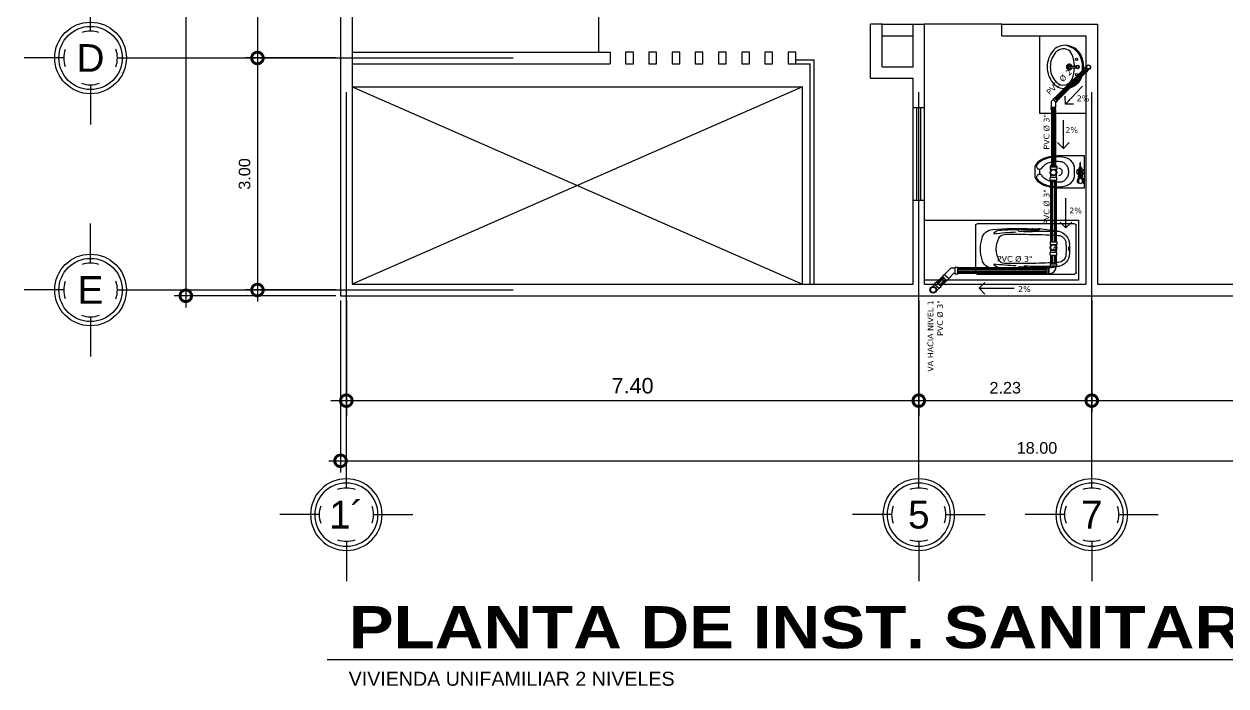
# Model space of a CAD drawing. Header units: inches. Extents: x -370 to 18, y -197 to 199.
# Drawn here: x -290.24 to -274.7, y -90.88 to -82.32 of the extents above; entities that cross this region are included whole.
import ezdxf
from ezdxf.enums import TextEntityAlignment as Align

# ---------------------------------------------------------------- set-up
doc = ezdxf.new("R2010")
doc.units = ezdxf.units.IN
doc.header["$MEASUREMENT"] = 0
doc.header["$PDMODE"] = 34
doc.header["$PDSIZE"] = 0.2
doc.linetypes.add('CENTER2', pattern=[28.575, 19.05, -3.175, 3.175, -3.175])
for name, color, linetype in [('artefactos', 1, 'Continuous'), ('aux2', 194, 'Continuous'), ('DRENAJE', 1, 'Continuous'), ('MUEBLES', 7, 'Continuous'), ('SIMBOLOS', 7, 'Continuous')]:
    doc.layers.add(name, color=color, linetype=linetype)
doc.styles.add('1', font='arial.ttf')
doc.styles.add('2', font='')
doc.styles.get("Standard").update_dxf_attribs({"font": 'arial.ttf'})
doc.styles.add('VERDANA2', font='verdana.ttf')
doc.styles.get('2').set_extended_font_data('Arial Black')
doc.dimstyles.new('E100', dxfattribs={"dimtxt": 0.15, "dimasz": 0.15, "dimexe": 0.15, "dimexo": 0.0625, "dimgap": 0.09, "dimtad": 1, "dimzin": 0, "dimdsep": 46, "dimtxsty": 'Standard', "dimblk": 'DOTSMALL', "dimcen": 0.09, "dimdle": 0.15, "dimclrd": 1, "dimclre": 1, "dimclrt": 2, "dimazin": 0, "dimtfac": 1, "dimtofl": 0, "dimtmove": 1, "dimatfit": 1, "dimldrblk": 'OPEN90', "dimfxl": 1, "dimtolj": 1, "dimtzin": 0, "dimarcsym": 0})

# ---------------------------------------------------------------- blocks, each defined once
blk = doc.blocks.new('BC-P3')
at = {"color": 1}
for p, q in [((-0.352, 0), (0.352, 0)), ((-0.375, -1.477), (-0.375, -0.023)), ((0.375, -0.023), (0.375, -1.477)), ((-0.26, -0.25), (-0.26, -0.65)), ((0.26, -0.25), (0.26, -0.65)), ((-0.299, -0.646), (-0.304, -0.562)), ((-0.295, -0.615), (-0.289, -0.545)), ((-0.295, -0.615), (-0.29, -0.621)), ((-0.289, -0.545), (-0.288, -0.546)), ((-0.289, -0.622), (-0.278, -0.816)), ((-0.26, -0.847), (-0.285, -0.558)), ((0.26, -0.847), (0.285, -0.558)), ((0.289, -0.622), (0.278, -0.816)), ((0.289, -0.545), (0.288, -0.546)), ((0.295, -0.615), (0.289, -0.545)), ((0.295, -0.615), (0.29, -0.621)), ((0.299, -0.646), (0.304, -0.562)), ((-0.295, -0.835), (-0.28, -0.82)), ((-0.295, -0.885), (-0.295, -0.835)), ((-0.295, -0.885), (-0.261, -0.851)), ((0.295, -0.885), (0.261, -0.851)), ((0.295, -0.835), (0.28, -0.82)), ((0.295, -0.885), (0.295, -0.835)), ((0.352, -1.5), (-0.352, -1.5))]:
    blk.add_line(p, q, dxfattribs=at)
blk.add_lwpolyline([(-0.026, -0.108, 0.338364), (-0.025, -0.109, 0.038384), (-0.018, -0.11, 0.0164), (-0.01, -0.111, 0.011665), (0.002, -0.111, 0.011665), (0.013, -0.111, 0.0164), (0.021, -0.11, 0.038384), (0.029, -0.109, 0.338364), (0.029, -0.108, 0.338364), (0.029, -0.107, 0.038384), (0.021, -0.106, 0.0164), (0.013, -0.105, 0.011665), (0.002, -0.105, 0.011665), (-0.01, -0.105, 0.0164), (-0.018, -0.106, 0.038384), (-0.025, -0.107, 0.338364)], format="xyb", close=True, dxfattribs=at)
blk.add_circle((0, -0.31), 0.0275, dxfattribs=at)
for centre, radius, start, end in [((-0.352, -0.023), 0.023, 90, 180), ((-0.067, -0.301), 0.2, 92.1239, 168.9839), ((-0.082, -0.272), 0.12, 92.5539, 176.467), ((0, -2.1), 1.95, 90, 92.5539), ((0, -2.1), 2, 90, 92.1239), ((0, -2.1), 2, 87.8761, 90), ((0, -2.1), 1.95, 87.4461, 90), ((0.067, -0.301), 0.2, 11.0161, 87.8761), ((0.082, -0.272), 0.12, 3.533, 87.4461), ((0.352, -0.023), 0.023, 0, 90), ((2.677, -0.835), 2.995, 168.9839, 174.4587), ((7.962, -0.768), 8.179, 176.467, 179.1704), ((-7.962, -0.768), 8.179, 0.8296, 3.533), ((-2.677, -0.835), 2.995, 5.5413, 11.0161), ((3.668, -0.903), 3.974, 176.4609, 184.9418), ((-0.205, -0.556), 0.1, 174.4587, 183.7832), ((-0.389, -0.652), 0.09, 356.4609, 3.7832), ((-0.291, -0.622), 0.002, 5, 45.7989), ((-0.289, -0.548), 0.002, 12.2804, 69.2529), ((-0.384, -0.569), 0.1, 4.1251, 12.2804), ((4.742, -0.654), 5.002, 179.9558, 181.4637), ((8.359, -0.88), 8.578, 178.4608, 181.2396), ((-8.359, -0.88), 8.578, 358.7604, 1.5392), ((-4.742, -0.654), 5.002, 358.5363, 0.0442), ((0.384, -0.569), 0.1, 167.7196, 175.8749), ((0.289, -0.548), 0.002, 110.7471, 167.7196), ((0.291, -0.622), 0.002, 134.2011, 175), ((-3.668, -0.903), 3.974, 355.0582, 3.5391), ((0.389, -0.652), 0.09, 176.2168, 183.5391), ((0.205, -0.556), 0.1, 356.2168, 5.5413), ((4.351, -0.851), 4.64, 180.3451, 183.6254), ((-0.284, -0.816), 0.006, 315, 3.2505), ((-0.266, -0.847), 0.006, 315, 5), ((4.742, -0.654), 5.002, 182.7348, 186.5873), ((-4.742, -0.654), 5.002, 353.4127, 357.2652), ((0.266, -0.847), 0.006, 175, 225), ((0.284, -0.816), 0.006, 176.7495, 225), ((-4.351, -0.851), 4.64, 356.3746, 359.6549), ((-0.117, -1.064), 0.1, 181.2396, 243.8791), ((0.117, -1.064), 0.1, 296.1209, 358.7604), ((-0.112, -1.23), 0.18, 184.9418, 254.479), ((-0.18, -1.139), 0.1, 182.9172, 241.9463), ((0, -0.825), 0.366, 243.8791, 270), ((0, -0.825), 0.366, 270, 296.1209), ((0.112, -1.23), 0.18, 285.521, 355.0582), ((0.18, -1.139), 0.1, 298.0537, 357.0828), ((0, -0.825), 0.6, 254.479, 270), ((0, -0.825), 0.6, 270, 285.521), ((-0.352, -1.477), 0.023, 180, 270), ((0.352, -1.477), 0.023, 270, 0)]:
    blk.add_arc(centre, radius, start, end, dxfattribs=at)
blk = doc.blocks.new('lo')
at = {"layer": 'artefactos', "color": 1, "linetype": 'Continuous'}
for p, q in [((0.036, 0.012), (0.124, 0.012)), ((0.036, -0.012), (0.124, -0.012))]:
    blk.add_line(p, q, dxfattribs=at)
at = {"layer": 'artefactos', "color": 1}
blk.add_lwpolyline([(-0.175, -0.206, 0.225897), (-0.02, -0.28, 0.302325), (0.197, -0.136, 0.099436), (0.224, 0, 0.099436), (0.197, 0.136, 0.302325), (-0.02, 0.28, 0.225897), (-0.175, 0.206, 0.172204), (-0.248, 0, 0.172204)], format="xyb", close=True, dxfattribs=at)
blk.add_lwpolyline([(-0.144, 0.181, 0.172204), (-0.208, 0, 0.172204), (-0.144, -0.181)], format="xyb", dxfattribs=at)
at = {"layer": 'artefactos', "color": 1, "linetype": 'Continuous'}
blk.add_circle((0.144, 0), 0.0233, dxfattribs=at)
at = {"layer": 'artefactos', "color": 1}
for centre, radius, start, end in [((-0.054, 0.024), 0.258, 82.5047, 82.5047), ((-0.054, -0.024), 0.258, 277.4953, 277.4953), ((-0.02, 0.08), 0.16, 117.069, 140.9171), ((-0.038, 0.114), 0.121, 20.3585, 117.069), ((-0.346, 0), 0.45, 1.4812, 20.3585), ((-0.346, 0), 0.45, 339.6415, 358.5184), ((-0.02, -0.08), 0.16, 219.0829, 242.931), ((-0.038, -0.114), 0.121, 242.931, 339.6415)]:
    blk.add_arc(centre, radius, start, end, dxfattribs=at)
at = {"layer": 'artefactos', "color": 1, "linetype": 'Continuous'}
blk.add_arc((0.036, 0), 0.0116, 90, 270, dxfattribs=at)
at = {"layer": 'aux2', "color": 1}
for centre, radius in [((0.131, 0.1), 0.015), ((0.144, 0), 0.0175), ((0.131, -0.1), 0.015)]:
    blk.add_circle(centre, radius, dxfattribs=at)
for centre, radius, start, end in [((-0.054, 0.024), 0.258, 22.1793, 82.5047), ((0.037, 0), 0.0375, 18.0708, 341.925), ((0.037, 0), 0.023, 30.3811, 329.6115), ((-0.128, 0), 0.336, 0, 21.2533), ((-0.054, -0.024), 0.258, 277.4953, 337.8207), ((-0.128, 0), 0.336, 338.7467, 0)]:
    blk.add_arc(centre, radius, start, end, dxfattribs=at)
blk = doc.blocks.new('videt')
at = {"layer": 'artefactos', "color": 1}
blk.add_line((0.024, 0.29), (-0.044, 0.29), dxfattribs=at)
for points in [[(0.196, 0.029, 0.049648), (0.183, 0.159, 0.06346), (0.151, 0.256, 0.103485), (0.093, 0.331, 0.178458), (0.04, 0.351), (-0.06, 0.351, 0.178458), (-0.112, 0.331, 0.103485), (-0.17, 0.256, 0.06346), (-0.203, 0.159, 0.049648), (-0.216, 0.029), (-0.216, -0.293), (0.196, -0.293)], [(-0.104, 0.322, 0.103485), (-0.159, 0.251, 0.06346), (-0.191, 0.157, 0.049648), (-0.204, 0.029, 0.075858), (-0.192, -0.046, 0.086069), (-0.162, -0.106, 0.105985), (-0.113, -0.148, 0.126201), (-0.06, -0.162), (0.04, -0.162, 0.126201), (0.093, -0.148, 0.105985), (0.142, -0.106, 0.086069), (0.172, -0.046, 0.075858), (0.184, 0.029, 0.049648), (0.171, 0.157, 0.06346), (0.139, 0.251, 0.103485), (0.085, 0.322, 0.097511), (0.07, 0.328, 0.09808), (0.055, 0.328, 0.098895), (0.041, 0.322, 0.099479), (0.03, 0.311, 0.099479), (0.025, 0.297, 0.098895), (0.025, 0.282, 0.09808), (0.031, 0.268, 0.097511), (0.041, 0.257, -0.102445), (0.087, 0.211, -0.077884), (0.116, 0.146, -0.065096), (0.127, 0.061, -0.024284), (0.125, 0.029, -0.115331), (0.115, -0.013, -0.103946), (0.086, -0.051, -0.091071), (0.043, -0.075, -0.083675), (-0.01, -0.084, -0.083675), (-0.063, -0.075, -0.091071), (-0.105, -0.051, -0.103946), (-0.135, -0.013, -0.115331), (-0.145, 0.029, -0.024284), (-0.146, 0.061, -0.065096), (-0.135, 0.146, -0.077884), (-0.106, 0.211, -0.102445), (-0.061, 0.257, 0.097511), (-0.05, 0.268, 0.09808), (-0.044, 0.282, 0.098895), (-0.044, 0.297, 0.099479), (-0.05, 0.311, 0.099479), (-0.061, 0.322, 0.098895), (-0.075, 0.328, 0.09808), (-0.09, 0.328, 0.097511)]]:
    blk.add_lwpolyline(points, format="xyb", close=True, dxfattribs=at)
blk.add_lwpolyline([(0.04, 0.043, -0.111064), (0.036, 0.026, -0.102841), (0.025, 0.012, -0.093011), (0.01, 0.003, -0.087082), (-0.01, -0.001, -0.087082), (-0.029, 0.003, -0.093011), (-0.045, 0.012, -0.102841), (-0.056, 0.026, -0.111064), (-0.06, 0.043, -0.111064)], format="xyb", dxfattribs=at)
at = {"layer": 'aux2', "color": 1}
for p, q in [((-0.166, -0.293), (-0.166, -0.281)), ((-0.166, -0.293), (-0.091, -0.293)), ((-0.154, -0.215), (-0.154, -0.203)), ((-0.083, -0.215), (-0.154, -0.215)), ((-0.083, -0.259), (-0.154, -0.259)), ((-0.154, -0.277), (-0.154, -0.259)), ((-0.15, -0.206), (-0.15, -0.201)), ((-0.15, -0.276), (-0.15, -0.265)), ((-0.135, -0.209), (-0.147, -0.209)), ((-0.135, -0.262), (-0.147, -0.262)), ((-0.132, -0.206), (-0.132, -0.197)), ((-0.132, -0.274), (-0.132, -0.265)), ((-0.125, -0.206), (-0.125, -0.197)), ((-0.125, -0.274), (-0.125, -0.265)), ((-0.11, -0.209), (-0.122, -0.209)), ((-0.11, -0.262), (-0.122, -0.262)), ((-0.107, -0.206), (-0.107, -0.201)), ((-0.107, -0.276), (-0.107, -0.265)), ((-0.104, -0.215), (-0.104, -0.203)), ((-0.104, -0.277), (-0.104, -0.259)), ((-0.091, -0.293), (-0.091, -0.281)), ((-0.083, -0.212), (-0.07, -0.212)), ((-0.083, -0.262), (-0.083, -0.212)), ((-0.083, -0.237), (-0.07, -0.237)), ((-0.083, -0.262), (-0.07, -0.262)), ((-0.07, -0.262), (-0.07, -0.212)), ((-0.058, -0.215), (-0.07, -0.215)), ((-0.058, -0.259), (-0.07, -0.259)), ((-0.046, -0.212), (-0.058, -0.212)), ((-0.058, -0.262), (-0.058, -0.212)), ((-0.046, -0.262), (-0.058, -0.262)), ((0.047, -0.221), (0.031, -0.221)), ((0.047, -0.252), (0.031, -0.252)), ((0.047, -0.252), (0.047, -0.221)), ((0.05, -0.234), (0.106, -0.234)), ((0.05, -0.24), (0.106, -0.24))]:
    blk.add_line(p, q, dxfattribs=at)
blk.add_lwpolyline([(-0.035, -0.237), (-0.022, -0.259), (0.003, -0.259), (0.015, -0.237), (0.003, -0.215), (-0.022, -0.215)], close=True, dxfattribs=at)
for centre, radius in [((-0.01, -0.237), 0.0437), ((-0.01, -0.236), 0.025), ((-0.01, -0.237), 0.025), ((-0.01, -0.237), 0.00855)]:
    blk.add_circle(centre, radius, dxfattribs=at)
for centre, radius, start, end in [((-0.129, -0.39), 0.116, 71.0754, 108.9246), ((-0.119, -0.237), 0.0406, 147.7952, 212.2048), ((-0.129, -0.25), 0.0531, 61.9275, 118.0725), ((-0.147, -0.206), 0.00312, 180, 270), ((-0.147, -0.265), 0.00312, 90, 180), ((-0.135, -0.206), 0.00312, 270, 0), ((-0.135, -0.265), 0.00312, 0, 90), ((-0.122, -0.206), 0.00312, 180, 270), ((-0.122, -0.265), 0.00312, 90, 180), ((-0.11, -0.206), 0.00312, 270, 0), ((-0.11, -0.265), 0.00312, 0, 90), ((-0.138, -0.237), 0.0406, 327.7958, 32.2042), ((0.05, -0.231), 0.00312, 180, 270), ((0.05, -0.243), 0.00312, 90, 180), ((0.106, -0.237), 0.00312, 270, 90)]:
    blk.add_arc(centre, radius, start, end, dxfattribs=at)
blk = doc.blocks.new('EJE NORTE NUEVO')
at = {"color": 8}
for p, q in [((0, 3.252), (0, 3.764)), ((-0.347, 2.905), (-0.859, 2.905)), ((0.347, 2.905), (0.859, 2.905))]:
    blk.add_line(p, q, dxfattribs=at)
at = {"color": 2, "linetype": 'CENTER2'}
blk.add_line((0, 2.558), (0, -2.558), dxfattribs=at)
at = {"color": 8}
blk.add_circle((0, 2.905), 0.463, dxfattribs=at)
at = {"color": 4}
blk.add_circle((0, 2.905), 0.409, dxfattribs=at)
at = {"color": 8}
for start, end in [(71.4161, 108.5839), (160.6993, 199.2784), (341.7694, 18.2529), (251.0526, 288.9474)]:
    blk.add_arc((0, 2.905), 0.347, start, end, dxfattribs=at)
at = {"color": 4}
blk.add_attdef('A', text='', height=0.358, dxfattribs=at).set_placement((0, 2.905), align=Align.MIDDLE_CENTER)
blk = doc.blocks.new('_DotSmall')
at = {"color": 0, "linetype": 'ByBlock', "const_width": 0.5}
blk.add_lwpolyline([(-0.0625, 0, 1), (0.0625, 0, 1)], format="xyb", close=True, dxfattribs=at)
blk = doc.blocks.new('*D484')
at = {"color": 1, "lineweight": -2, "transparency": 16777216}
for p, q in [((28.31, 4.737), (28.31, 2.925)), ((29.322, 4.587), (28.16, 4.587)), ((29.322, 3.075), (28.16, 3.075))]:
    blk.add_line(p, q, dxfattribs=at)
at = {"layer": 'DEFPOINTS', "color": 0, "transparency": 16777216}
for p in [(29.384, 4.587), (28.31, 3.075), (29.384, 3.075)]:
    blk.add_point(p, dxfattribs=at)
at = {"color": 1, "lineweight": -2, "transparency": 16777216, "xscale": 0.3, "yscale": 0.3, "zscale": 0.3}
for p, rotation in [((28.31, 4.587), 90), ((28.31, 3.075), 270)]:
    blk.add_blockref('_DotSmall', p, dxfattribs=dict(at, rotation=rotation))
at = {"color": 2, "transparency": 16777216, "insert": (28.144, 3.831), "char_height": 0.15, "attachment_point": 5, "rotation": 90}
blk.add_mtext('\\A1;1.51', dxfattribs=at)
blk = doc.blocks.new('_Open90')
at = {"color": 0, "linetype": 'ByBlock', "lineweight": -2}
for p, q in [((0, 0), (-1, 0)), ((-0.5, 0.5), (0, 0)), ((0, 0), (-0.5, -0.5))]:
    blk.add_line(p, q, dxfattribs=at)
blk = doc.blocks.new('*D485')
at = {"color": 1, "lineweight": -2, "transparency": 16777216}
for p, q in [((28.31, 3.225), (28.31, -0.075)), ((29.322, 3.075), (28.16, 3.075)), ((29.322, 0.075), (28.16, 0.075))]:
    blk.add_line(p, q, dxfattribs=at)
at = {"layer": 'DEFPOINTS', "color": 0, "transparency": 16777216}
for p in [(29.384, 3.075), (28.31, 0.075), (29.384, 0.075)]:
    blk.add_point(p, dxfattribs=at)
at = {"color": 1, "lineweight": -2, "transparency": 16777216, "xscale": 0.3, "yscale": 0.3, "zscale": 0.3}
for p, rotation in [((28.31, 3.075), 90), ((28.31, 0.075), 270)]:
    blk.add_blockref('_DotSmall', p, dxfattribs=dict(at, rotation=rotation))
at = {"color": 2, "transparency": 16777216, "insert": (28.144, 1.575), "char_height": 0.15, "attachment_point": 5, "rotation": 90}
blk.add_mtext('\\A1;3.00', dxfattribs=at)
blk = doc.blocks.new('*D486')
at = {"color": 1, "lineweight": -2, "transparency": 16777216}
for p, q in [((27.384, 9.15), (27.384, -0.15)), ((29.322, 9), (27.234, 9)), ((29.322, 0), (27.234, 0))]:
    blk.add_line(p, q, dxfattribs=at)
at = {"layer": 'DEFPOINTS', "color": 0, "transparency": 16777216}
for p in [(29.384, 9), (27.384, 0), (29.384, 0)]:
    blk.add_point(p, dxfattribs=at)
at = {"color": 1, "lineweight": -2, "transparency": 16777216, "xscale": 0.3, "yscale": 0.3, "zscale": 0.3}
for p, rotation in [((27.384, 9), 90), ((27.384, 0), 270)]:
    blk.add_blockref('_DotSmall', p, dxfattribs=dict(at, rotation=rotation))
at = {"color": 2, "transparency": 16777216, "insert": (27.218, 4.5), "char_height": 0.15, "attachment_point": 5, "rotation": 90}
blk.add_mtext('\\A1;9.00', dxfattribs=at)
blk = doc.blocks.new('*D142')
at = {"color": 1, "lineweight": -2, "transparency": 16777216}
for p, q in [((-212.554, 105.222), (-212.554, 103.728)), ((-205.157, 105.222), (-205.157, 103.728)), ((-212.754, 103.928), (-204.957, 103.928))]:
    blk.add_line(p, q, dxfattribs=at)
at = {"layer": 'DEFPOINTS', "color": 0, "transparency": 16777216}
for p in [(-212.554, 105.284), (-205.157, 105.284), (-205.157, 103.928)]:
    blk.add_point(p, dxfattribs=at)
at = {"color": 1, "lineweight": -2, "transparency": 16777216, "xscale": 0.3, "yscale": 0.3, "zscale": 0.3, "rotation": 180}
blk.add_blockref('_DotSmall', (-212.554, 103.928), dxfattribs=at)
at = {"color": 1, "lineweight": -2, "transparency": 16777216, "xscale": 0.3, "yscale": 0.3, "zscale": 0.3}
blk.add_blockref('_DotSmall', (-205.157, 103.928), dxfattribs=at)
at = {"color": 2, "transparency": 16777216, "insert": (-208.855, 104.12), "char_height": 0.2, "attachment_point": 5}
blk.add_mtext('\\A1;7.40', dxfattribs=at)
blk = doc.blocks.new('*D492')
at = {"color": 1, "lineweight": -2, "transparency": 16777216}
for p, q in [((36.857, -0.062), (36.857, -1.506)), ((39.092, -0.062), (39.092, -1.506)), ((36.707, -1.356), (39.242, -1.356))]:
    blk.add_line(p, q, dxfattribs=at)
at = {"layer": 'DEFPOINTS', "color": 0, "transparency": 16777216}
for p in [(36.857, 0), (39.092, 0), (39.092, -1.356)]:
    blk.add_point(p, dxfattribs=at)
at = {"color": 1, "lineweight": -2, "transparency": 16777216, "xscale": 0.3, "yscale": 0.3, "zscale": 0.3, "rotation": 180}
blk.add_blockref('_DotSmall', (36.857, -1.356), dxfattribs=at)
at = {"color": 1, "lineweight": -2, "transparency": 16777216, "xscale": 0.3, "yscale": 0.3, "zscale": 0.3}
blk.add_blockref('_DotSmall', (39.092, -1.356), dxfattribs=at)
at = {"color": 2, "transparency": 16777216, "insert": (37.974, -1.19), "char_height": 0.15, "attachment_point": 5}
blk.add_mtext('\\A1;2.23', dxfattribs=at)
blk = doc.blocks.new('*D487')
at = {"color": 1, "lineweight": -2, "transparency": 16777216}
for p, q in [((47.384, 1.888), (47.384, -1.506)), ((39.092, -0.062), (39.092, -1.506)), ((38.942, -1.356), (47.534, -1.356))]:
    blk.add_line(p, q, dxfattribs=at)
at = {"layer": 'DEFPOINTS', "color": 0, "transparency": 16777216}
for p in [(47.384, 1.95), (39.092, 0), (47.384, -1.356)]:
    blk.add_point(p, dxfattribs=at)
at = {"color": 1, "lineweight": -2, "transparency": 16777216, "xscale": 0.3, "yscale": 0.3, "zscale": 0.3, "rotation": 180}
blk.add_blockref('_DotSmall', (39.092, -1.356), dxfattribs=at)
at = {"color": 1, "lineweight": -2, "transparency": 16777216, "xscale": 0.3, "yscale": 0.3, "zscale": 0.3}
blk.add_blockref('_DotSmall', (47.384, -1.356), dxfattribs=at)
at = {"color": 2, "transparency": 16777216, "insert": (43.238, -1.19), "char_height": 0.15, "attachment_point": 5}
blk.add_mtext('\\A1;8.29', dxfattribs=at)
blk = doc.blocks.new('*D488')
at = {"color": 1, "lineweight": -2, "transparency": 16777216}
for p, q in [((29.384, -0.062), (29.384, -2.284)), ((47.384, -0.062), (47.384, -2.284)), ((29.234, -2.134), (47.534, -2.134))]:
    blk.add_line(p, q, dxfattribs=at)
at = {"layer": 'DEFPOINTS', "color": 0, "transparency": 16777216}
for p in [(29.384, 0), (47.384, 0), (47.384, -2.134)]:
    blk.add_point(p, dxfattribs=at)
at = {"color": 1, "lineweight": -2, "transparency": 16777216, "xscale": 0.3, "yscale": 0.3, "zscale": 0.3, "rotation": 180}
blk.add_blockref('_DotSmall', (29.384, -2.134), dxfattribs=at)
at = {"color": 1, "lineweight": -2, "transparency": 16777216, "xscale": 0.3, "yscale": 0.3, "zscale": 0.3}
blk.add_blockref('_DotSmall', (47.384, -2.134), dxfattribs=at)
at = {"color": 2, "transparency": 16777216, "insert": (38.384, -1.968), "char_height": 0.15, "attachment_point": 5}
blk.add_mtext('\\A1;18.00', dxfattribs=at)
blk = doc.blocks.new('4004CSDP')
at = {"layer": 'DRENAJE', "color": 3}
for p, q in [((-0.064, 0.15), (-0.064, 0.101)), ((0.064, 0.15), (-0.064, 0.15)), ((-0.064, 0.101), (-0.056, 0.093)), ((-0.056, 0.03), (-0.056, 0.093)), ((0.064, 0.101), (0.056, 0.093)), ((0.056, 0.03), (0.056, 0.093)), ((0.064, 0.15), (0.064, 0.101))]:
    blk.add_line(p, q, dxfattribs=at)
at = {"layer": 'DRENAJE', "color": 1}
for p, q in [((-0.064, 0.101), (0.064, 0.101)), ((0.056, 0.093), (-0.056, 0.093))]:
    blk.add_line(p, q, dxfattribs=at)
at = {"layer": 'DRENAJE', "color": 2}
for radius in [0.064, 0.0538]:
    blk.add_circle((0, 0), radius, dxfattribs=at)
blk = doc.blocks.new('A$C3D1B28AD')
at = {"layer": 'DRENAJE', "color": 3}
for p, q in [((0.006, 0.254), (-0.12, 0.128)), ((0.04, 0.299), (0.006, 0.265)), ((0.006, 0.265), (0.006, 0.254)), ((0.131, 0.209), (0.04, 0.299)), ((-0.128, 0.049), (-0.12, 0.056)), ((-0.128, 0), (-0.128, 0.049)), ((0, 0), (-0.128, 0)), ((-0.12, 0.128), (-0.12, 0.056)), ((-0.008, 0.081), (0.086, 0.175)), ((-0.008, 0.056), (-0.008, 0.081)), ((0, 0.049), (-0.008, 0.056)), ((0, 0), (0, 0.049)), ((0.096, 0.175), (0.086, 0.175)), ((0.131, 0.209), (0.096, 0.175))]:
    blk.add_line(p, q, dxfattribs=at)
at = {"layer": 'DRENAJE', "color": 1}
for p, q in [((0.006, 0.265), (0.096, 0.175)), ((0.086, 0.175), (0.006, 0.254)), ((0, 0.049), (-0.128, 0.049)), ((-0.12, 0.056), (-0.008, 0.056))]:
    blk.add_line(p, q, dxfattribs=at)
blk = doc.blocks.new('A$C4C90541D')
at = {"color": 1}
for p, q in [((-0.128, 0.121), (-0.043, 0.121)), ((-0.073, 0.105), (-0.113, 0.105)), ((0.043, 0.121), (0.128, 0.121)), ((0.113, 0.105), (0.073, 0.105)), ((0.128, -0.202), (-0.128, -0.202)), ((-0.113, -0.187), (0.113, -0.187))]:
    blk.add_line(p, q, dxfattribs=at)
at = {"layer": 'SIMBOLOS', "color": 3}
for p, q in [((-0.128, 0.218), (0.128, 0.218)), ((-0.128, 0.218), (0.128, 0.218)), ((-0.128, 0.218), (-0.128, 0.121)), ((-0.128, 0.121), (-0.113, 0.105)), ((-0.113, 0.105), (-0.113, 0.06)), ((0.128, 0.121), (0.113, 0.105)), ((0.113, 0.105), (0.113, 0.06)), ((0.128, 0.218), (0.128, 0.121)), ((-0.128, -0.202), (-0.113, -0.187)), ((-0.128, -0.299), (-0.128, -0.202)), ((-0.128, -0.299), (0.128, -0.299)), ((-0.113, -0.06), (-0.113, -0.187)), ((0.113, -0.06), (0.113, -0.187)), ((0.128, -0.202), (0.113, -0.187)), ((0.128, -0.299), (0.128, -0.202))]:
    blk.add_line(p, q, dxfattribs=at)
at = {"layer": 'SIMBOLOS', "color": 2}
for radius in [0.128, 0.108]:
    blk.add_circle((0, 0), radius, dxfattribs=at)
blk = doc.blocks.new('A$C3BCC7B92')
at = {"layer": 'SIMBOLOS', "color": 1}
for p, q in [((-0.1, 0.016), (0.1, 0.016)), ((-0.1, 0.016), (-0.1, 0)), ((0.1, 0), (-0.1, 0)), ((-0.093, 0.016), (-0.063, 0.048)), ((0.068, 0.064), (-0.068, 0.064)), ((-0.068, 0.048), (-0.068, 0.064)), ((0.068, 0.048), (-0.068, 0.048)), ((0.093, 0.016), (0.063, 0.048)), ((0.068, 0.048), (0.068, 0.064)), ((0.1, 0.016), (0.1, 0))]:
    blk.add_line(p, q, dxfattribs=at)
blk = doc.blocks.new('A$C01FE371B')
at = {"color": 1}
for p, q in [((-0.128, 0.081), (0.128, 0.081)), ((-0.117, 0.092), (0.117, 0.092)), ((0.176, 0.385), (0.176, 0.151)), ((0.187, 0.396), (0.187, 0.14))]:
    blk.add_line(p, q, dxfattribs=at)
at = {"layer": 'SIMBOLOS', "color": 3}
for p, q in [((-0.128, 0.081), (-0.117, 0.092)), ((-0.128, 0), (-0.128, 0.081)), ((-0.128, 0), (0.128, 0)), ((0.128, 0.081), (0.117, 0.092)), ((0.128, 0), (0.128, 0.081)), ((0.187, 0.396), (0.176, 0.385)), ((0.187, 0.14), (0.176, 0.151)), ((0.268, 0.396), (0.187, 0.396)), ((0.268, 0.14), (0.187, 0.14)), ((0.268, 0.14), (0.268, 0.396))]:
    blk.add_line(p, q, dxfattribs=at)
for radius in [0.293, 0.0593]:
    blk.add_arc((0.176, 0.092), radius, 90, 180, dxfattribs=at)
blk = doc.blocks.new('*U690')
at = {"color": 13}
blk.add_line((0, 0), (20.616, 0), dxfattribs=at)
at = {"color": 5}
blk.add_line((0, 0), (0.218, 0), dxfattribs=at)
at = {"color": 1, "linetype": 'Continuous', "style": '2'}
blk.add_attdef('TITULO', (0.308, 0.162), '', height=0.6, dxfattribs=at)
at = {"color": 2, "linetype": 'Continuous', "style": '1'}
blk.add_attdef('DESCRIPCION', (0.308, -0.373), '', height=0.2, dxfattribs=at)
at = {"color": 2, "style": '1'}
blk.add_attdef('ESCALA', (18.123, -0.311), '', height=0.2, dxfattribs=at)
blk = doc.blocks.new('A$C4C712806')
at = {"color": 8}
for p, q in [((29.384, 9), (29.384, 0)), ((29.534, 8.85), (29.534, 0.15)), ((32.718, 4.15), (32.718, 3.15)), ((36.232, 2.812), (36.232, 3.512)), ((36.382, 3.512), (36.232, 3.512)), ((36.382, 2.962), (36.382, 3.512)), ((36.382, 3.512), (36.782, 3.512)), ((36.782, 2.962), (36.782, 3.512)), ((36.782, 3.512), (36.932, 3.512)), ((36.932, 2.431), (36.932, 3.512)), ((37.932, 3.512), (36.932, 3.512)), ((37.932, 3.362), (37.932, 3.512)), ((37.932, 3.512), (39.167, 3.512)), ((39.167, 3.512), (39.167, 0.15)), ((36.382, 3.362), (36.782, 3.362)), ((37.932, 3.362), (39.017, 3.362)), ((38.417, 3.362), (38.417, 2.362)), ((39.017, 3.362), (39.017, 0.15)), ((29.534, 3.15), (32.868, 3.15)), ((32.868, 3.15), (32.868, 3)), ((29.534, 3), (32.868, 3)), ((35.268, 3.05), (35.504, 3.05)), ((35.268, 3), (35.454, 3)), ((35.454, 0.15), (35.454, 3)), ((35.504, 0.15), (35.504, 3.05)), ((36.382, 2.962), (36.782, 2.962)), ((36.232, 2.812), (36.782, 2.812)), ((36.782, 2.431), (36.782, 2.812)), ((29.534, 2.7), (35.354, 2.7)), ((35.354, 2.7), (29.534, 0.15)), ((29.534, 2.7), (35.354, 0.15)), ((35.354, 0.15), (35.354, 2.7)), ((36.932, 2.431), (36.782, 2.431)), ((38.417, 2.362), (39.017, 2.362)), ((36.782, 0.15), (36.782, 1.231)), ((36.932, 1.231), (36.782, 1.231)), ((36.932, 0.15), (36.932, 1.231)), ((29.384, 0), (48.384, 0)), ((29.534, 0.15), (36.782, 0.15)), ((36.932, 0.15), (39.017, 0.15)), ((39.167, 0.15), (44.584, 0.15))]:
    blk.add_line(p, q, dxfattribs=at)
at = {"color": 1}
for p, q in [((36.782, 1.231), (36.782, 2.431)), ((36.932, 1.231), (36.932, 2.431))]:
    blk.add_line(p, q, dxfattribs=at)
at = {"color": 2}
for p, q in [((36.832, 1.231), (36.832, 2.431)), ((36.882, 1.231), (36.882, 2.431))]:
    blk.add_line(p, q, dxfattribs=at)
at = {"color": 8}
for points in [[(33.068, 3), (33.168, 3), (33.168, 3.15), (33.068, 3.15)], [(33.368, 3), (33.468, 3), (33.468, 3.15), (33.368, 3.15)], [(33.668, 3), (33.768, 3), (33.768, 3.15), (33.668, 3.15)], [(33.968, 3), (34.068, 3), (34.068, 3.15), (33.968, 3.15)], [(34.268, 3), (34.368, 3), (34.368, 3.15), (34.268, 3.15)], [(34.568, 3), (34.668, 3), (34.668, 3.15), (34.568, 3.15)], [(34.868, 3), (34.968, 3), (34.968, 3.15), (34.868, 3.15)], [(35.168, 3), (35.268, 3), (35.268, 3.15), (35.168, 3.15)], [(38.92, 0.976), (38.92, 0.201), (36.932, 0.201), (36.932, 0.976)]]:
    blk.add_lwpolyline(points, close=True, dxfattribs=at)
ref = blk.add_blockref('EJE NORTE NUEVO', (29.058, 3.075), dxfattribs=dict(rotation=90))
ref.add_attrib('A', 'D', dxfattribs={"color": 4, "height": 0.358}).set_placement((26.153, 3.075), align=Align.MIDDLE_CENTER)
ref = blk.add_blockref('EJE NORTE NUEVO', (29.459, 0.075), dxfattribs=dict(xscale=-1, rotation=180))
ref.add_attrib('A', '1´', dxfattribs={"color": 4, "height": 0.3581}).set_placement((29.459, -2.83), align=Align.MIDDLE_CENTER)
ref = blk.add_blockref('EJE NORTE NUEVO', (36.857, 0.075), dxfattribs=dict(xscale=-1, rotation=180))
ref.add_attrib('A', '5', dxfattribs={"color": 4, "height": 0.358}).set_placement((36.857, -2.83), align=Align.MIDDLE_CENTER)
ref = blk.add_blockref('EJE NORTE NUEVO', (39.092, 0.075), dxfattribs=dict(xscale=-1, rotation=180))
ref.add_attrib('A', '7', dxfattribs={"color": 4, "height": 0.358}).set_placement((39.092, -2.83), align=Align.MIDDLE_CENTER)
ref = blk.add_blockref('EJE NORTE NUEVO', (29.058, 0.075), dxfattribs=dict(rotation=90))
ref.add_attrib('A', 'E', dxfattribs={"color": 4, "height": 0.358}).set_placement((26.153, 0.075), align=Align.MIDDLE_CENTER)
at = {"layer": 'artefactos', "color": 8, "xscale": -0.8666666666666671, "yscale": 0.8666666666666671, "zscale": 0.8666666666666671, "rotation": 270}
blk.add_blockref('BC-P3', (38.89, 0.606), dxfattribs=at)
at = {"layer": 'MUEBLES', "color": 8}
blk.add_blockref('lo', (38.764, 2.959), dxfattribs=at)
at = {"layer": 'MUEBLES', "color": 8, "rotation": 89.99999999999997}
blk.add_blockref('videt', (38.707, 1.613), dxfattribs=at)
for base, p1, p2, picture, middle in [((27.384, 0), (29.384, 9), (29.384, 0), '*D486', (27.218, 4.5)), ((28.31, 3.075), (29.384, 4.587), (29.384, 3.075), '*D484', (28.144, 3.831)), ((28.31, 0.075), (29.384, 3.075), (29.384, 0.075), '*D485', (28.144, 1.575))]:
    dim = blk.add_linear_dim(base=base, p1=p1, p2=p2, angle=90, dimstyle='E100')
    dim.commit()
    dim.dimension.update_dxf_attribs({"geometry": picture, "text_midpoint": middle})
for base, p1, p2, picture, middle in [((47.384, -1.356), (39.092, 0), (47.384, 1.95), '*D487', (43.238, -1.19)), ((47.384, -2.134), (29.384, 0), (47.384, 0), '*D488', (38.384, -1.968)), ((39.0916, -1.3564), (36.8567, 0), (39.0916, 0), '*D492', (37.9741, -1.1897))]:
    dim = blk.add_linear_dim(base=base, p1=p1, p2=p2, dimstyle='E100')
    dim.commit()
    dim.dimension.update_dxf_attribs({"geometry": picture, "text_midpoint": middle})
dim = blk.add_linear_dim(base=(36.857, -1.356), p1=(29.459, 0), p2=(36.857, 0), dimstyle='E100')
dim.commit()
dim.dimension.update_dxf_attribs({"geometry": '*D142', "text_midpoint": (33.158, -1.164), "insert": (242.013, -105.284)})

msp = doc.modelspace()

# ---------------------------------------------------------------- linework, layer by layer
at = {"color": 2}
for p, q in [((-276.54661, -82.91097), (-276.9191, -83.28347)), ((-276.51125, -82.94633), (-276.88375, -83.31883)), ((-276.95928, -83.42788), (-276.95928, -84.14376)), ((-276.90928, -83.42788), (-276.90928, -84.14376)), ((-276.97178, -84.34266), (-276.97178, -85.14138)), ((-276.89678, -84.34266), (-276.89678, -85.14138)), ((-276.97178, -85.31308), (-276.97178, -85.42832)), ((-276.89678, -85.31308), (-276.89678, -85.42832)), ((-277.02039, -85.47694), (-278.1707, -85.47694)), ((-277.02039, -85.55194), (-278.1707, -85.55194)), ((-278.36648, -85.58749), (-278.44342, -85.66443)), ((-278.31345, -85.64052), (-278.39038, -85.71746))]:
    msp.add_line(p, q, dxfattribs=at)
at = {"color": 8}
for p, q in [((-276.54307, -82.91451), (-276.91557, -83.28701)), ((-276.53954, -82.91805), (-276.91203, -83.29054)), ((-276.53459, -82.923), (-276.90708, -83.29549)), ((-276.52327, -82.93431), (-276.89577, -83.3068)), ((-276.51832, -82.93926), (-276.89082, -83.31175)), ((-276.51479, -82.94279), (-276.88728, -83.31529)), ((-276.95428, -83.42788), (-276.95428, -84.14376)), ((-276.94928, -83.42788), (-276.94928, -84.14376)), ((-276.94228, -83.42788), (-276.94228, -84.14376)), ((-276.92628, -83.42788), (-276.92628, -84.14376)), ((-276.91928, -83.42788), (-276.91928, -84.14376)), ((-276.91428, -83.42788), (-276.91428, -84.14376)), ((-276.96928, -84.34266), (-276.96928, -85.14138)), ((-276.95928, -84.34266), (-276.95928, -85.14138)), ((-276.94628, -84.34266), (-276.94628, -85.14138)), ((-276.92228, -84.34266), (-276.92228, -85.14138)), ((-276.90928, -84.34266), (-276.90928, -85.14138)), ((-276.89928, -84.34266), (-276.89928, -85.14138)), ((-276.96928, -85.31308), (-276.96928, -85.42832)), ((-276.95928, -85.31308), (-276.95928, -85.42832)), ((-276.94628, -85.31308), (-276.94628, -85.42832)), ((-276.92228, -85.31308), (-276.92228, -85.42832)), ((-276.90928, -85.31308), (-276.90928, -85.42832)), ((-276.89928, -85.31308), (-276.89928, -85.42832)), ((-277.02039, -85.47944), (-278.1707, -85.47944)), ((-277.02039, -85.48944), (-278.1707, -85.48944)), ((-277.02039, -85.50244), (-278.1707, -85.50244)), ((-277.02039, -85.52644), (-278.1707, -85.52644)), ((-277.02039, -85.53944), (-278.1707, -85.53944)), ((-277.02039, -85.54944), (-278.1707, -85.54944)), ((-278.36472, -85.58926), (-278.44165, -85.66619)), ((-278.35764, -85.59633), (-278.43458, -85.67326)), ((-278.34845, -85.60552), (-278.42539, -85.68246)), ((-278.33148, -85.62249), (-278.40841, -85.69943)), ((-278.32229, -85.63169), (-278.39922, -85.70862)), ((-278.31522, -85.63876), (-278.39215, -85.71569))]:
    msp.add_line(p, q, dxfattribs=at)

# ---------------------------------------------------------------- block references
msp.add_blockref('A$C4C712806', (-315.5309, -85.8384))
for name, p, xscale, yscale, zscale, rotation in [('4004CSDP', (-276.48207, -82.8818), 0.4427083333332405, 0.4427083333332405, 0.4427083333332405, 134.9999999999998), ('A$C3D1B28AD', (-276.88134, -83.32124), -0.4438920454541265, 0.4438920454541264, 0.4438920454541264, 134.9999999999999), ('A$C3BCC7B92', (-276.93428, -84.17096), -0.424999999999689, 0.424999999999689, 0.424999999999689, 359.9999999999999), ('A$C01FE371B', (-276.93428, -85.42832), 0.3213205645165065, 0.3213205645165065, 0.3213205645165065, 180), ('A$C3D1B28AD', (-278.1707, -85.55705), -0.6658380681821988, 0.6658380681821988, 0.6658380681821988, 90), ('4004CSDP', (-278.48719, -85.76123), 0.6640624999999608, 0.6640624999999608, 0.6640624999999608, 314.9999999999998)]:
    msp.add_blockref(name, p, dxfattribs=dict(xscale=xscale, yscale=yscale, zscale=zscale, rotation=rotation))
at = {"xscale": 0.3320312499997439, "yscale": 0.3320312499997439, "zscale": 0.3320312499997439}
for p in [(-276.93428, -84.24326), (-276.93428, -85.21368)]:
    msp.add_blockref('A$C4C90541D', p, dxfattribs=at)
ref = msp.add_blockref('*U690', (-286.32105, -90.54241), dxfattribs=dict(xscale=0.9073029058261515, yscale=0.9073029058261515, zscale=0.9073029058261515))
ref.add_attrib('TITULO', 'PLANTA DE INST. SANITARIA NIVEL 2', (-286.04139, -90.39564), dxfattribs={"color": 1, "linetype": 'Continuous', "height": 0.5443817, "style": '2'})
ref.add_attrib('DESCRIPCION', 'VIVIENDA UNIFAMILIAR 2 NIVELES', (-286.04139, -90.88096), dxfattribs={"color": 2, "linetype": 'Continuous', "height": 0.1814606, "style": '1'})

# ---------------------------------------------------------------- texts
at = {"color": 3, "char_height": 0.075, "attachment_point": 3, "style": 'VERDANA2'}
for s, insert, width, rotation in [('\\A1;\\pxi-2,l3,t4;PVC %%C 2" ', (-276.7069, -82.86713), 0.6734373, 45), ('\\A1;\\pxi-2,l3,t4;PVC %%C 3" ', (-277.0609, -83.48582), 0.6734373, 90), ('\\A1;\\pxi-2,l3,t4;PVC %%C 3" ', (-277.0609, -84.45961), 0.6734373, 90), ('\\A1;\\pxi-2,l3,t4;VA HACIA NIVEL 1 PVC %%C 3"', (-278.56141, -85.89493), 1.1666346, 90)]:
    msp.add_mtext(s, dxfattribs=dict(at, insert=insert, width=width, rotation=rotation))
at = {"color": 3, "char_height": 0.075, "width": 0.6734373, "attachment_point": 3, "style": 'VERDANA2'}
for s, insert in [('\\A1;\\pxi-2,l3,t4;2% ', (-276.47031, -83.24842)), ('\\A1;\\pxi-2,l3,t4;2% ', (-276.61714, -83.65625)), ('\\A1;\\pxi-2,l3,t4;2% ', (-276.56647, -84.69859)), ('\\A1;\\pxi-2,l3,t4;PVC %%C 3" ', (-277.20267, -85.32342)), ('\\A1;\\pxi-2,l3,t4;2% ', (-277.22834, -85.71416))]:
    msp.add_mtext(s, dxfattribs=dict(at, insert=insert))

# ---------------------------------------------------------------- leaders
for points in [[(-276.77935, -83.36221), (-276.55718, -83.12934)], [(-276.80518, -83.93272), (-276.80518, -83.56734)], [(-276.77226, -84.95958), (-276.77226, -84.57754)], [(-277.89389, -85.74073), (-277.44265, -85.74073)]]:
    msp.add_leader(points, dimstyle='E100', override={"dimgap": 0.09, "dimtad": 0, "dimlfac": 0.1})

doc.saveas('drawing.dxf')
